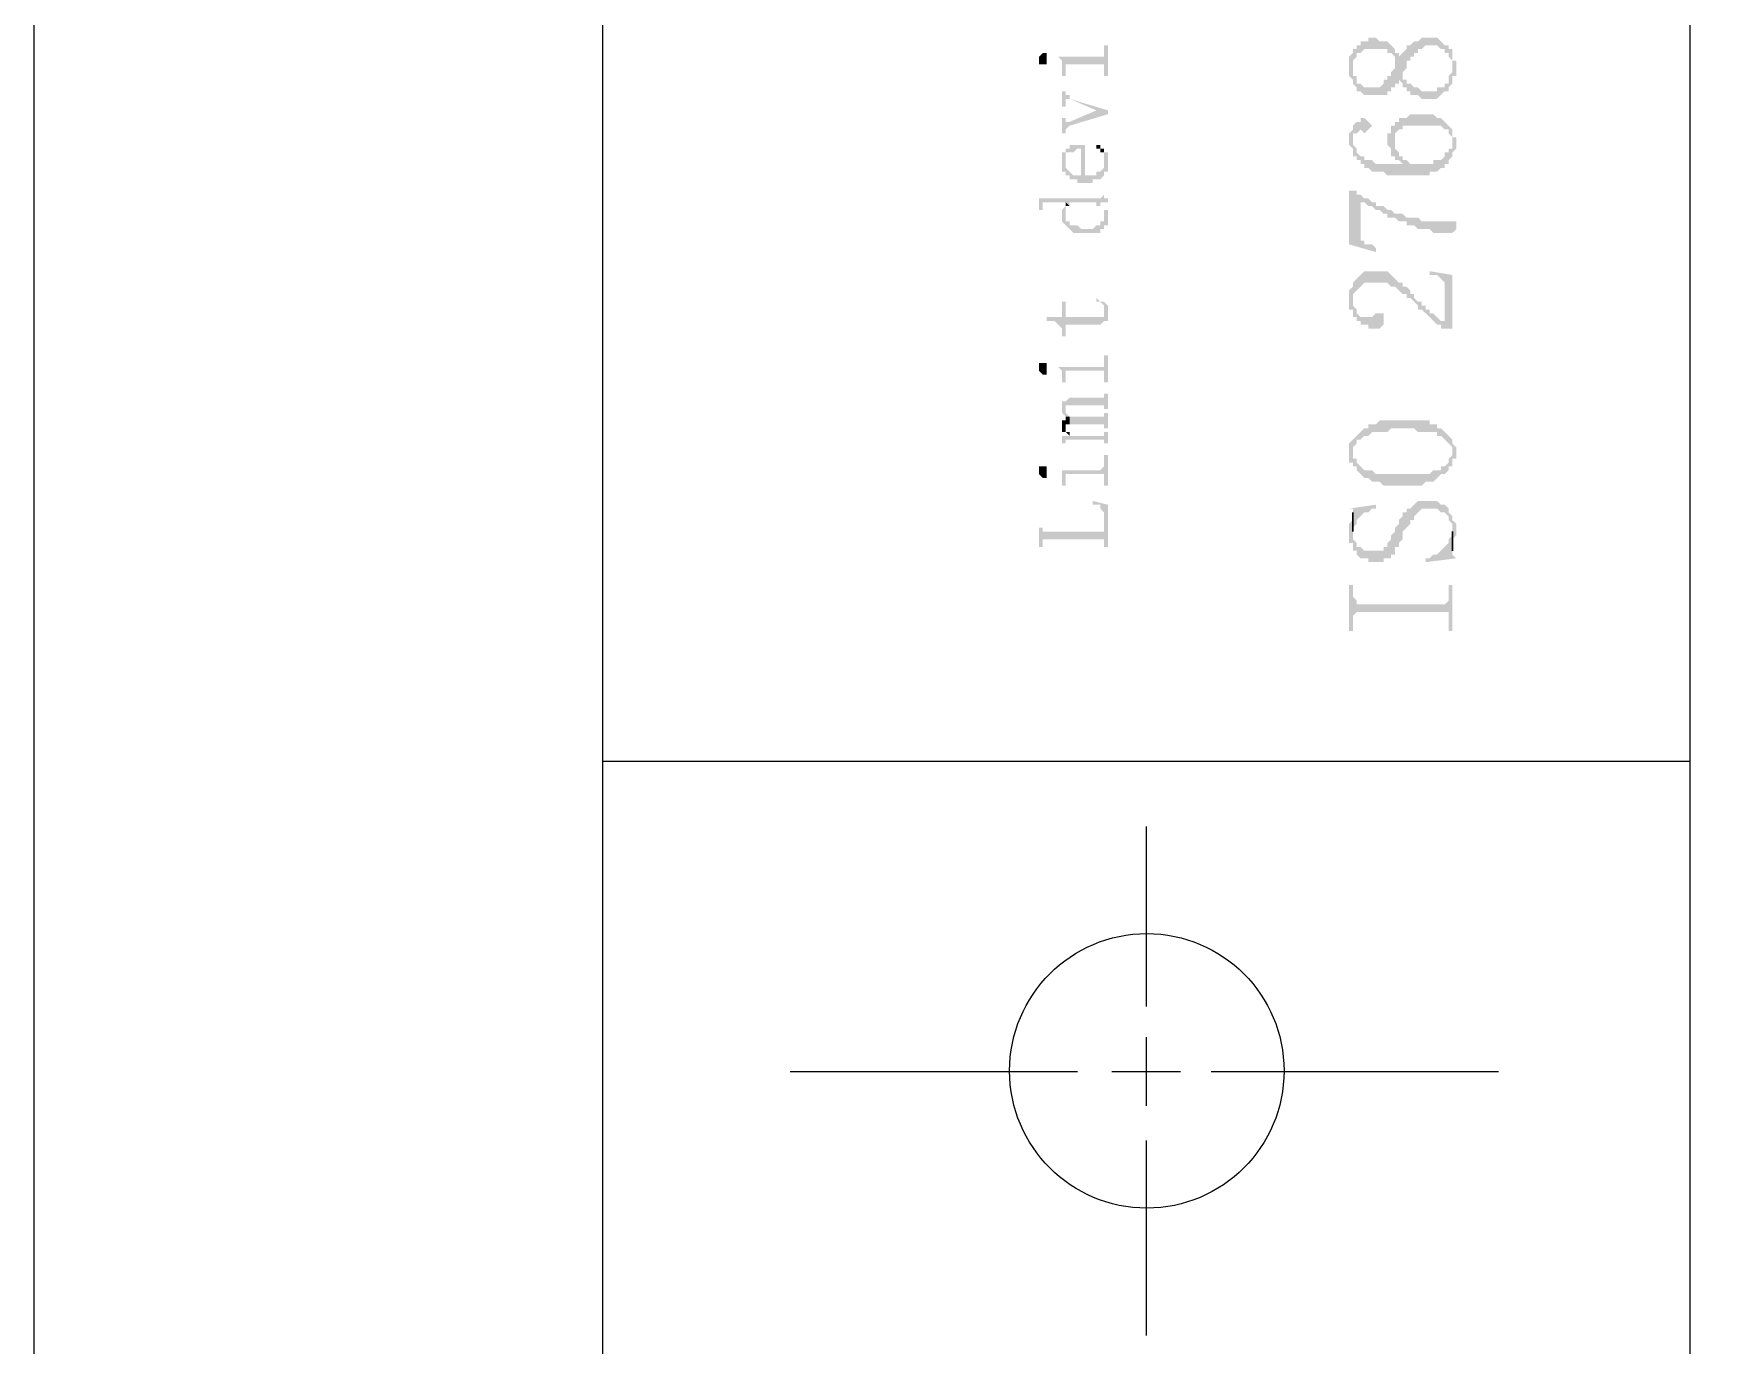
# Model space of a CAD drawing. Header units: millimetres. Extents: x 7018 to 13530, y 4187 to 5692.
# Drawn here: x 7512.01 to 7531.93, y 5137.25 to 5152.71 of the extents above; entities that cross this region are included whole.
import ezdxf

# ---------------------------------------------------------------- set-up
doc = ezdxf.new("R2010")
doc.units = ezdxf.units.MM

msp = doc.modelspace()

# ---------------------------------------------------------------- hatches: boundary and pattern name
at = {"transparency": 33554559}
for points in [[(7527.517, 5152.305), (7527.517, 5152.215), (7527.562, 5152.169), (7527.562, 5152.124), (7527.562, 5152.124), (7527.607, 5152.079), (7527.607, 5152.034), (7527.652, 5152.034), (7527.697, 5151.989), (7527.968, 5151.989), (7527.968, 5152.034), (7528.013, 5152.034), (7528.013, 5152.079), (7528.059, 5152.079), (7528.059, 5152.124), (7528.104, 5152.124), (7528.104, 5152.169), (7528.104, 5152.169), (7528.149, 5152.124), (7528.149, 5152.26), (7528.149, 5152.26), (7528.194, 5152.305), (7528.194, 5152.395), (7528.239, 5152.395), (7528.239, 5152.44), (7528.284, 5152.44), (7528.284, 5152.485), (7528.329, 5152.485), (7528.329, 5152.53), (7528.374, 5152.53), (7528.42, 5152.576), (7528.555, 5152.576), (7528.6, 5152.53), (7528.645, 5152.53), (7528.645, 5152.485), (7528.69, 5152.485), (7528.69, 5152.44), (7528.69, 5152.44), (7528.735, 5152.395), (7528.735, 5152.124), (7528.735, 5152.215), (7528.781, 5152.215), (7528.781, 5152.395), (7528.735, 5152.395), (7528.735, 5152.53), (7528.69, 5152.53), (7528.69, 5152.576), (7528.645, 5152.576), (7528.6, 5152.621), (7528.6, 5152.621), (7528.555, 5152.666), (7528.374, 5152.666), (7528.329, 5152.621), (7528.284, 5152.621), (7528.239, 5152.576), (7528.194, 5152.576), (7528.194, 5152.53), (7528.149, 5152.485), (7528.149, 5152.485), (7528.104, 5152.44), (7528.104, 5152.485), (7528.059, 5152.395), (7528.059, 5152.35), (7528.059, 5152.305), (7528.013, 5152.26), (7528.013, 5152.215), (7527.968, 5152.215), (7527.968, 5152.169), (7527.923, 5152.169), (7527.923, 5152.124), (7527.878, 5152.079), (7527.697, 5152.079), (7527.652, 5152.124), (7527.607, 5152.124), (7527.607, 5152.215), (7527.562, 5152.215), (7527.562, 5152.485), (7527.562, 5152.485), (7527.517, 5152.44), (7527.517, 5152.35)], [(7527.562, 5152.485), (7527.562, 5152.305), (7527.562, 5152.395), (7527.607, 5152.44), (7527.607, 5152.485), (7527.652, 5152.485), (7527.697, 5152.53), (7527.968, 5152.53), (7527.968, 5152.485), (7528.013, 5152.485), (7528.059, 5152.44), (7528.059, 5152.395), (7528.059, 5152.395), (7528.104, 5152.485), (7528.059, 5152.485), (7528.059, 5152.53), (7528.013, 5152.576), (7528.013, 5152.576), (7527.968, 5152.621), (7527.878, 5152.621), (7527.833, 5152.666), (7527.743, 5152.666), (7527.743, 5152.621), (7527.652, 5152.621), (7527.652, 5152.576), (7527.607, 5152.576), (7527.607, 5152.53), (7527.562, 5152.53)], [(7523.861, 5152.395), (7523.861, 5152.35), (7523.951, 5152.35), (7523.951, 5152.395), (7523.951, 5152.44), (7523.951, 5152.485), (7523.906, 5152.485), (7523.861, 5152.44), (7523.861, 5152.44)], [(7524.087, 5152.44), (7524.087, 5152.44), (7524.132, 5152.395), (7524.132, 5152.35), (7524.132, 5152.305), (7524.132, 5152.215), (7524.177, 5152.215), (7524.177, 5152.35), (7524.628, 5152.35), (7524.628, 5152.215), (7524.674, 5152.215), (7524.674, 5152.576), (7524.628, 5152.576), (7524.628, 5152.485), (7524.628, 5152.44), (7524.583, 5152.44)], [(7528.149, 5152.124), (7528.149, 5152.079), (7528.194, 5152.079), (7528.194, 5152.034), (7528.239, 5152.034), (7528.239, 5151.989), (7528.329, 5151.989), (7528.374, 5151.944), (7528.555, 5151.944), (7528.6, 5151.989), (7528.6, 5151.989), (7528.645, 5152.034), (7528.69, 5152.034), (7528.69, 5152.079), (7528.69, 5152.079), (7528.735, 5152.124), (7528.735, 5152.305), (7528.735, 5152.26), (7528.735, 5152.26), (7528.69, 5152.215), (7528.69, 5152.124), (7528.645, 5152.124), (7528.645, 5152.079), (7528.555, 5152.079), (7528.555, 5152.034), (7528.374, 5152.034), (7528.329, 5152.079), (7528.284, 5152.079), (7528.239, 5152.124), (7528.194, 5152.124), (7528.194, 5152.169), (7528.149, 5152.169), (7528.149, 5152.215)], [(7524.132, 5152.034), (7524.132, 5151.853), (7524.177, 5151.853), (7524.177, 5151.899), (7524.177, 5151.944), (7524.222, 5151.944), (7524.538, 5151.808), (7524.538, 5151.808), (7524.674, 5151.763), (7524.674, 5151.808), (7524.222, 5151.944), (7524.222, 5151.989), (7524.177, 5151.989), (7524.177, 5152.034), (7524.177, 5152.034)], [(7524.132, 5151.718), (7524.132, 5151.538), (7524.177, 5151.538), (7524.177, 5151.583), (7524.177, 5151.583), (7524.222, 5151.628), (7524.674, 5151.763), (7524.538, 5151.808), (7524.222, 5151.673), (7524.177, 5151.673), (7524.177, 5151.718), (7524.177, 5151.718)], [(7527.562, 5151.628), (7527.562, 5151.447), (7527.562, 5151.538), (7527.607, 5151.538), (7527.652, 5151.583), (7527.652, 5151.583), (7527.697, 5151.538), (7527.697, 5151.538), (7527.743, 5151.583), (7527.743, 5151.583), (7527.788, 5151.628), (7527.743, 5151.673), (7527.743, 5151.673), (7527.697, 5151.718), (7527.652, 5151.718), (7527.652, 5151.673), (7527.607, 5151.673)], [(7527.968, 5151.447), (7527.968, 5151.402), (7527.968, 5151.402), (7528.013, 5151.357), (7528.013, 5151.267), (7528.059, 5151.267), (7528.059, 5151.492), (7528.059, 5151.538), (7528.104, 5151.583), (7528.149, 5151.583), (7528.149, 5151.628), (7528.6, 5151.628), (7528.645, 5151.583), (7528.69, 5151.583), (7528.69, 5151.538), (7528.735, 5151.492), (7528.735, 5151.447), (7528.735, 5151.267), (7528.735, 5151.312), (7528.781, 5151.357), (7528.781, 5151.402), (7528.781, 5151.492), (7528.735, 5151.492), (7528.735, 5151.583), (7528.69, 5151.628), (7528.69, 5151.628), (7528.645, 5151.673), (7528.645, 5151.673), (7528.6, 5151.718), (7528.555, 5151.718), (7528.51, 5151.763), (7528.239, 5151.763), (7528.194, 5151.718), (7528.104, 5151.718), (7528.104, 5151.673), (7528.059, 5151.673), (7528.059, 5151.628), (7528.013, 5151.628), (7528.013, 5151.538), (7527.968, 5151.538), (7527.968, 5151.492)], [(7527.517, 5151.492), (7527.517, 5151.402), (7527.517, 5151.402), (7527.562, 5151.357), (7527.562, 5151.267), (7527.607, 5151.267), (7527.607, 5151.222), (7527.652, 5151.222), (7527.652, 5151.176), (7527.697, 5151.176), (7527.697, 5151.131), (7527.743, 5151.131), (7527.788, 5151.086), (7527.923, 5151.086), (7527.968, 5151.041), (7528.465, 5151.041), (7528.465, 5151.086), (7528.555, 5151.086), (7528.6, 5151.131), (7528.645, 5151.131), (7528.645, 5151.176), (7528.69, 5151.176), (7528.69, 5151.222), (7528.735, 5151.267), (7528.735, 5151.447), (7528.735, 5151.357), (7528.69, 5151.357), (7528.69, 5151.312), (7528.645, 5151.312), (7528.645, 5151.267), (7528.6, 5151.222), (7528.51, 5151.222), (7528.51, 5151.176), (7528.239, 5151.176), (7528.194, 5151.222), (7528.149, 5151.176), (7527.833, 5151.176), (7527.788, 5151.222), (7527.697, 5151.222), (7527.697, 5151.267), (7527.652, 5151.267), (7527.607, 5151.312), (7527.607, 5151.357), (7527.562, 5151.402), (7527.562, 5151.447), (7527.562, 5151.628), (7527.562, 5151.583), (7527.517, 5151.538), (7527.517, 5151.538)], [(7524.132, 5151.312), (7524.177, 5151.222), (7524.177, 5151.267), (7524.177, 5151.312), (7524.267, 5151.312), (7524.313, 5151.357), (7524.358, 5151.357), (7524.358, 5150.951), (7524.493, 5150.951), (7524.493, 5150.996), (7524.583, 5150.996), (7524.628, 5151.041), (7524.628, 5151.086), (7524.674, 5151.086), (7524.674, 5151.131), (7524.674, 5151.176), (7524.674, 5151.222), (7524.674, 5151.267), (7524.674, 5151.312), (7524.628, 5151.312), (7524.628, 5151.222), (7524.628, 5151.176), (7524.628, 5151.131), (7524.628, 5151.131), (7524.583, 5151.086), (7524.538, 5151.086), (7524.538, 5151.041), (7524.403, 5151.041), (7524.403, 5151.402), (7524.222, 5151.402), (7524.222, 5151.357), (7524.177, 5151.357), (7524.177, 5151.312), (7524.177, 5151.312)], [(7524.132, 5151.176), (7524.132, 5151.131), (7524.132, 5151.086), (7524.177, 5151.086), (7524.177, 5151.041), (7524.222, 5151.041), (7524.222, 5150.996), (7524.313, 5150.996), (7524.313, 5150.951), (7524.358, 5150.951), (7524.358, 5151.041), (7524.267, 5151.041), (7524.222, 5151.086), (7524.222, 5151.086), (7524.177, 5151.131), (7524.177, 5151.222), (7524.132, 5151.312), (7524.132, 5151.267), (7524.132, 5151.222)], [(7524.538, 5151.402), (7524.538, 5151.357), (7524.583, 5151.357), (7524.583, 5151.312), (7524.628, 5151.312), (7524.628, 5151.267), (7524.628, 5151.222), (7524.628, 5151.357), (7524.583, 5151.357), (7524.583, 5151.402)], [(7528.059, 5151.267), (7528.059, 5151.222), (7528.104, 5151.222), (7528.149, 5151.176), (7528.149, 5151.176), (7528.194, 5151.222), (7528.149, 5151.222), (7528.149, 5151.267), (7528.104, 5151.267), (7528.104, 5151.312), (7528.104, 5151.312), (7528.059, 5151.357), (7528.059, 5151.447)], [(7523.816, 5150.77), (7523.861, 5150.77), (7523.861, 5150.725), (7523.861, 5150.635), (7523.906, 5150.635), (7523.906, 5150.68), (7523.906, 5150.725), (7524.177, 5150.725), (7524.222, 5150.68), (7524.222, 5150.725), (7524.538, 5150.725), (7524.538, 5150.68), (7524.583, 5150.68), (7524.583, 5150.725), (7524.674, 5150.725), (7524.674, 5150.77), (7524.628, 5150.77), (7524.628, 5150.815), (7524.628, 5150.861), (7524.628, 5150.815), (7524.628, 5150.815), (7524.583, 5150.77), (7524.583, 5150.77)], [(7527.517, 5150.861), (7527.517, 5150.229), (7527.833, 5150.138), (7527.833, 5150.184), (7527.833, 5150.184), (7527.788, 5150.229), (7527.697, 5150.229), (7527.697, 5150.274), (7527.652, 5150.274), (7527.652, 5150.725), (7527.607, 5150.815), (7527.607, 5150.861)], [(7524.132, 5150.59), (7524.132, 5150.545), (7524.132, 5150.499), (7524.132, 5150.499), (7524.177, 5150.454), (7524.177, 5150.454), (7524.222, 5150.409), (7524.222, 5150.409), (7524.267, 5150.364), (7524.583, 5150.364), (7524.583, 5150.409), (7524.628, 5150.409), (7524.628, 5150.59), (7524.628, 5150.545), (7524.628, 5150.499), (7524.583, 5150.499), (7524.583, 5150.454), (7524.538, 5150.454), (7524.493, 5150.409), (7524.358, 5150.409), (7524.313, 5150.454), (7524.222, 5150.454), (7524.222, 5150.499), (7524.177, 5150.499), (7524.177, 5150.545), (7524.177, 5150.68), (7524.132, 5150.635)], [(7524.177, 5150.68), (7524.177, 5150.59), (7524.177, 5150.635), (7524.177, 5150.68), (7524.222, 5150.68), (7524.177, 5150.725)], [(7524.583, 5150.68), (7524.628, 5150.68), (7524.628, 5150.635), (7524.628, 5150.59), (7524.628, 5150.454), (7524.674, 5150.454), (7524.674, 5150.499), (7524.674, 5150.545), (7524.674, 5150.59), (7524.674, 5150.635), (7524.628, 5150.635), (7524.628, 5150.68), (7524.583, 5150.68), (7524.583, 5150.725)], [(7527.607, 5150.815), (7527.652, 5150.725), (7527.697, 5150.725), (7527.743, 5150.68), (7527.788, 5150.68), (7527.833, 5150.635), (7527.878, 5150.635), (7527.923, 5150.59), (7527.968, 5150.59), (7527.968, 5150.545), (7528.059, 5150.545), (7528.104, 5150.499), (7528.194, 5150.499), (7528.194, 5150.454), (7528.284, 5150.454), (7528.329, 5150.409), (7528.465, 5150.409), (7528.51, 5150.364), (7528.735, 5150.364), (7528.781, 5150.409), (7528.781, 5150.499), (7528.374, 5150.499), (7528.329, 5150.545), (7528.194, 5150.545), (7528.149, 5150.59), (7528.059, 5150.59), (7528.013, 5150.635), (7527.968, 5150.635), (7527.923, 5150.68), (7527.833, 5150.68), (7527.833, 5150.725), (7527.788, 5150.725), (7527.743, 5150.77), (7527.697, 5150.77), (7527.652, 5150.815)], [(7527.517, 5149.597), (7527.517, 5149.461), (7527.562, 5149.461), (7527.562, 5149.416), (7527.562, 5149.597), (7527.562, 5149.642), (7527.607, 5149.687), (7527.607, 5149.687), (7527.652, 5149.732), (7527.652, 5149.732), (7527.697, 5149.777), (7527.968, 5149.777), (7528.013, 5149.732), (7528.059, 5149.732), (7528.104, 5149.687), (7528.104, 5149.687), (7528.149, 5149.642), (7528.194, 5149.642), (7528.194, 5149.597), (7528.239, 5149.597), (7528.284, 5149.552), (7528.284, 5149.552), (7528.329, 5149.507), (7528.329, 5149.461), (7528.374, 5149.461), (7528.42, 5149.416), (7528.42, 5149.416), (7528.465, 5149.371), (7528.465, 5149.371), (7528.51, 5149.326), (7528.51, 5149.326), (7528.555, 5149.281), (7528.6, 5149.281), (7528.6, 5149.236), (7528.645, 5149.236), (7528.645, 5149.326), (7528.6, 5149.326), (7528.555, 5149.371), (7528.51, 5149.416), (7528.465, 5149.416), (7528.465, 5149.461), (7528.42, 5149.461), (7528.42, 5149.507), (7528.374, 5149.507), (7528.374, 5149.552), (7528.329, 5149.552), (7528.284, 5149.597), (7528.284, 5149.642), (7528.239, 5149.642), (7528.239, 5149.687), (7528.194, 5149.732), (7528.149, 5149.732), (7528.149, 5149.777), (7528.104, 5149.777), (7528.059, 5149.823), (7528.059, 5149.823), (7528.013, 5149.868), (7528.013, 5149.868), (7527.968, 5149.913), (7527.697, 5149.913), (7527.652, 5149.868), (7527.652, 5149.868), (7527.607, 5149.823), (7527.607, 5149.823), (7527.562, 5149.777), (7527.562, 5149.732), (7527.517, 5149.687), (7527.517, 5149.642), (7527.517, 5149.642)], [(7528.465, 5149.913), (7528.465, 5149.868), (7528.555, 5149.868), (7528.6, 5149.823), (7528.6, 5149.823), (7528.645, 5149.777), (7528.645, 5149.236), (7528.735, 5149.236), (7528.735, 5149.868)], [(7523.951, 5149.371), (7523.951, 5149.326), (7524.042, 5149.326), (7524.087, 5149.281), (7524.087, 5149.281), (7524.132, 5149.236), (7524.132, 5149.191), (7524.132, 5149.146), (7524.177, 5149.146), (7524.177, 5149.281), (7524.583, 5149.281), (7524.628, 5149.326), (7524.674, 5149.326), (7524.628, 5149.461), (7524.628, 5149.416), (7524.628, 5149.371), (7524.177, 5149.371), (7524.177, 5149.552), (7524.132, 5149.552), (7524.132, 5149.371)], [(7524.538, 5149.552), (7524.583, 5149.552), (7524.628, 5149.507), (7524.628, 5149.461), (7524.628, 5149.461), (7524.674, 5149.326), (7524.674, 5149.371), (7524.674, 5149.416), (7524.674, 5149.461), (7524.674, 5149.507), (7524.674, 5149.507), (7524.628, 5149.552), (7524.583, 5149.552), (7524.538, 5149.597), (7524.538, 5149.597)], [(7527.562, 5149.416), (7527.562, 5149.371), (7527.607, 5149.371), (7527.607, 5149.326), (7527.652, 5149.326), (7527.652, 5149.281), (7527.743, 5149.281), (7527.743, 5149.236), (7527.878, 5149.236), (7527.923, 5149.281), (7527.923, 5149.371), (7527.923, 5149.416), (7527.833, 5149.416), (7527.788, 5149.371), (7527.652, 5149.371), (7527.607, 5149.416), (7527.607, 5149.461), (7527.562, 5149.507), (7527.562, 5149.552)], [(7524.087, 5148.784), (7524.087, 5148.784), (7524.132, 5148.739), (7524.132, 5148.694), (7524.132, 5148.649), (7524.132, 5148.604), (7524.177, 5148.604), (7524.177, 5148.694), (7524.177, 5148.739), (7524.628, 5148.739), (7524.628, 5148.694), (7524.628, 5148.604), (7524.674, 5148.604), (7524.674, 5148.92), (7524.628, 5148.92), (7524.628, 5148.83), (7524.628, 5148.784), (7524.583, 5148.784)], [(7523.861, 5148.784), (7523.861, 5148.739), (7523.861, 5148.739), (7523.906, 5148.694), (7523.951, 5148.694), (7523.951, 5148.739), (7523.951, 5148.784), (7523.951, 5148.83), (7523.861, 5148.83)], [(7524.177, 5148.378), (7524.177, 5148.288), (7524.177, 5148.333), (7524.628, 5148.333), (7524.628, 5148.288), (7524.674, 5148.288), (7524.674, 5148.469), (7524.628, 5148.469), (7524.628, 5148.423), (7524.222, 5148.423)], [(7524.132, 5148.288), (7524.132, 5148.243), (7524.132, 5148.243), (7524.177, 5148.198), (7524.222, 5148.198), (7524.222, 5148.107), (7524.628, 5148.107), (7524.628, 5148.062), (7524.674, 5148.062), (7524.674, 5148.243), (7524.628, 5148.243), (7524.628, 5148.198), (7524.222, 5148.198), (7524.177, 5148.243), (7524.177, 5148.288), (7524.177, 5148.378), (7524.132, 5148.378), (7524.132, 5148.333)], [(7524.132, 5148.107), (7524.132, 5148.062), (7524.132, 5148.017), (7524.177, 5148.017), (7524.177, 5148.107), (7524.222, 5148.107), (7524.222, 5148.198), (7524.177, 5148.198), (7524.177, 5148.153), (7524.132, 5148.153)], [(7527.562, 5147.927), (7527.562, 5147.792), (7527.562, 5147.837), (7527.562, 5147.837), (7527.607, 5147.882), (7527.607, 5147.927), (7527.652, 5147.927), (7527.697, 5147.972), (7527.743, 5147.972), (7527.788, 5148.017), (7527.968, 5148.017), (7528.013, 5148.062), (7528.284, 5148.062), (7528.329, 5148.017), (7528.555, 5148.017), (7528.555, 5147.972), (7528.6, 5147.972), (7528.645, 5147.927), (7528.645, 5147.927), (7528.69, 5147.882), (7528.69, 5147.882), (7528.735, 5147.837), (7528.735, 5147.792), (7528.735, 5147.927), (7528.69, 5147.972), (7528.69, 5147.972), (7528.645, 5148.017), (7528.645, 5148.017), (7528.6, 5148.062), (7528.555, 5148.062), (7528.555, 5148.107), (7528.465, 5148.107), (7528.465, 5148.153), (7527.878, 5148.153), (7527.833, 5148.107), (7527.743, 5148.107), (7527.743, 5148.062), (7527.697, 5148.062), (7527.652, 5148.017), (7527.652, 5148.017), (7527.607, 5147.972), (7527.607, 5147.972)], [(7524.132, 5147.972), (7524.132, 5147.927), (7524.132, 5147.882), (7524.177, 5147.882), (7524.177, 5147.927), (7524.628, 5147.927), (7524.628, 5147.882), (7524.674, 5147.882), (7524.674, 5148.017), (7524.628, 5148.017), (7524.628, 5147.972), (7524.222, 5147.972), (7524.222, 5148.017), (7524.222, 5147.972)], [(7524.177, 5148.017), (7524.177, 5148.017), (7524.222, 5147.972), (7524.222, 5148.017), (7524.177, 5148.017), (7524.177, 5148.062), (7524.177, 5148.062)], [(7527.517, 5147.792), (7527.517, 5147.656), (7527.562, 5147.656), (7527.562, 5147.611), (7527.607, 5147.611), (7527.607, 5147.566), (7527.652, 5147.521), (7527.652, 5147.521), (7527.697, 5147.476), (7527.743, 5147.476), (7527.788, 5147.431), (7527.878, 5147.431), (7527.923, 5147.385), (7528.374, 5147.385), (7528.42, 5147.431), (7528.51, 5147.431), (7528.555, 5147.476), (7528.555, 5147.476), (7528.6, 5147.521), (7528.645, 5147.521), (7528.69, 5147.566), (7528.69, 5147.611), (7528.735, 5147.611), (7528.735, 5147.701), (7528.781, 5147.701), (7528.781, 5147.792), (7528.781, 5147.837), (7528.735, 5147.882), (7528.735, 5147.927), (7528.735, 5147.792), (7528.735, 5147.746), (7528.69, 5147.701), (7528.69, 5147.656), (7528.645, 5147.611), (7528.6, 5147.611), (7528.6, 5147.566), (7528.51, 5147.566), (7528.465, 5147.521), (7527.833, 5147.521), (7527.788, 5147.566), (7527.697, 5147.566), (7527.652, 5147.611), (7527.652, 5147.611), (7527.607, 5147.656), (7527.607, 5147.701), (7527.562, 5147.701), (7527.562, 5147.927), (7527.562, 5147.927), (7527.517, 5147.882)], [(7524.087, 5147.566), (7524.132, 5147.566), (7524.132, 5147.521), (7524.132, 5147.476), (7524.132, 5147.431), (7524.132, 5147.385), (7524.177, 5147.385), (7524.177, 5147.476), (7524.177, 5147.521), (7524.628, 5147.521), (7524.628, 5147.385), (7524.674, 5147.385), (7524.674, 5147.746), (7524.628, 5147.746), (7524.628, 5147.611), (7524.628, 5147.611), (7524.583, 5147.566)], [(7523.861, 5147.566), (7523.861, 5147.521), (7523.861, 5147.521), (7523.906, 5147.476), (7523.951, 5147.476), (7523.951, 5147.521), (7523.951, 5147.566), (7523.951, 5147.611), (7523.861, 5147.611)], [(7524.493, 5147.205), (7524.493, 5147.16), (7524.583, 5147.16), (7524.583, 5147.115), (7524.583, 5147.115), (7524.628, 5147.069), (7524.628, 5146.663), (7524.674, 5146.663), (7524.674, 5147.16)], [(7527.517, 5146.844), (7527.517, 5146.708), (7527.562, 5146.708), (7527.562, 5146.618), (7527.607, 5146.618), (7527.607, 5146.573), (7527.607, 5146.573), (7527.652, 5146.528), (7527.743, 5146.528), (7527.743, 5146.483), (7527.923, 5146.483), (7527.923, 5146.528), (7528.013, 5146.528), (7528.013, 5146.573), (7528.059, 5146.573), (7528.059, 5146.663), (7528.104, 5146.663), (7528.104, 5146.708), (7528.149, 5146.754), (7528.149, 5146.844), (7528.194, 5146.889), (7528.194, 5146.889), (7528.239, 5146.934), (7528.239, 5146.979), (7528.284, 5146.979), (7528.284, 5147.024), (7528.284, 5147.024), (7528.329, 5147.069), (7528.329, 5147.069), (7528.374, 5147.115), (7528.555, 5147.115), (7528.6, 5147.069), (7528.645, 5147.069), (7528.69, 5147.024), (7528.69, 5146.979), (7528.735, 5146.934), (7528.735, 5146.708), (7528.735, 5146.754), (7528.781, 5146.799), (7528.781, 5146.844), (7528.781, 5146.934), (7528.735, 5146.979), (7528.735, 5147.024), (7528.735, 5147.024), (7528.69, 5147.069), (7528.69, 5147.115), (7528.69, 5147.115), (7528.645, 5147.16), (7528.6, 5147.16), (7528.555, 5147.205), (7528.329, 5147.205), (7528.284, 5147.16), (7528.284, 5147.16), (7528.239, 5147.115), (7528.194, 5147.115), (7528.194, 5147.069), (7528.149, 5147.069), (7528.149, 5147.024), (7528.104, 5146.979), (7528.104, 5146.934), (7528.059, 5146.889), (7528.059, 5146.844), (7528.013, 5146.799), (7528.013, 5146.754), (7527.968, 5146.708), (7527.968, 5146.663), (7527.923, 5146.663), (7527.923, 5146.618), (7527.697, 5146.618), (7527.652, 5146.663), (7527.607, 5146.663), (7527.607, 5146.708), (7527.607, 5146.708), (7527.562, 5146.754), (7527.562, 5147.024), (7527.562, 5146.979), (7527.517, 5146.934), (7527.517, 5146.889), (7527.517, 5146.889)], [(7527.517, 5147.115), (7527.562, 5147.115), (7527.562, 5146.889), (7527.607, 5146.934), (7527.607, 5146.979), (7527.607, 5146.979), (7527.652, 5147.024), (7527.652, 5147.024), (7527.697, 5147.069), (7527.743, 5147.069), (7527.788, 5147.115), (7527.833, 5147.115), (7527.833, 5147.16)], [(7523.861, 5146.889), (7523.861, 5146.663), (7523.906, 5146.663), (7523.906, 5146.708), (7523.906, 5146.754), (7524.628, 5146.754), (7524.628, 5146.708), (7524.628, 5146.889), (7524.628, 5146.844), (7523.906, 5146.844), (7523.906, 5146.889), (7523.906, 5146.889)], [(7528.42, 5146.528), (7528.42, 5146.483), (7528.781, 5146.528), (7528.735, 5146.573), (7528.735, 5146.618), (7528.735, 5146.799), (7528.69, 5146.754), (7528.69, 5146.708), (7528.69, 5146.708), (7528.645, 5146.663), (7528.645, 5146.663), (7528.6, 5146.618), (7528.6, 5146.618), (7528.555, 5146.573), (7528.51, 5146.573), (7528.465, 5146.528)], [(7527.517, 5146.212), (7527.517, 5145.67), (7527.562, 5145.67), (7527.562, 5145.851), (7527.607, 5145.896), (7528.69, 5145.896), (7528.69, 5145.67), (7528.735, 5145.67), (7528.735, 5146.212), (7528.69, 5146.212), (7528.69, 5146.077), (7528.69, 5146.031), (7528.69, 5146.031), (7528.645, 5145.986), (7527.607, 5145.986), (7527.607, 5146.031), (7527.607, 5146.031), (7527.562, 5146.077), (7527.562, 5146.212)]]:
    msp.add_hatch(color=256, dxfattribs=at).paths.add_polyline_path(points)

# ---------------------------------------------------------------- linework, layer by layer
msp.add_line((7518.716, 5242.873), (7518.716, 4956.132))
for points in [[(7932.01, 4951.873), (7932.01, 5248.873), (7512.01, 5248.873), (7512.01, 4951.873)], [(7527.562, 5147.024), (7527.562, 5146.844), (7527.562, 5146.889), (7527.562, 5147.069), (7527.562, 5147.069)], [(7528.735, 5146.799), (7528.735, 5146.618), (7528.735, 5146.844), (7528.735, 5146.844)]]:
    msp.add_lwpolyline(points, close=True)
for points in [[(7531.534, 5242.873), (7531.534, 4956.132)], [(7518.716, 5144.136), (7531.534, 5144.136)], [(7525.125, 5143.369), (7525.125, 5141.247)], [(7525.125, 5140.886), (7525.125, 5140.074)], [(7520.928, 5140.48), (7524.313, 5140.48)], [(7524.719, 5140.48), (7525.531, 5140.48)], [(7525.892, 5140.48), (7529.277, 5140.48)], [(7525.125, 5139.668), (7525.125, 5137.366)]]:
    msp.add_lwpolyline(points)
msp.add_circle((7525.132, 5140.487), 1.618)

doc.saveas('drawing.dxf')
